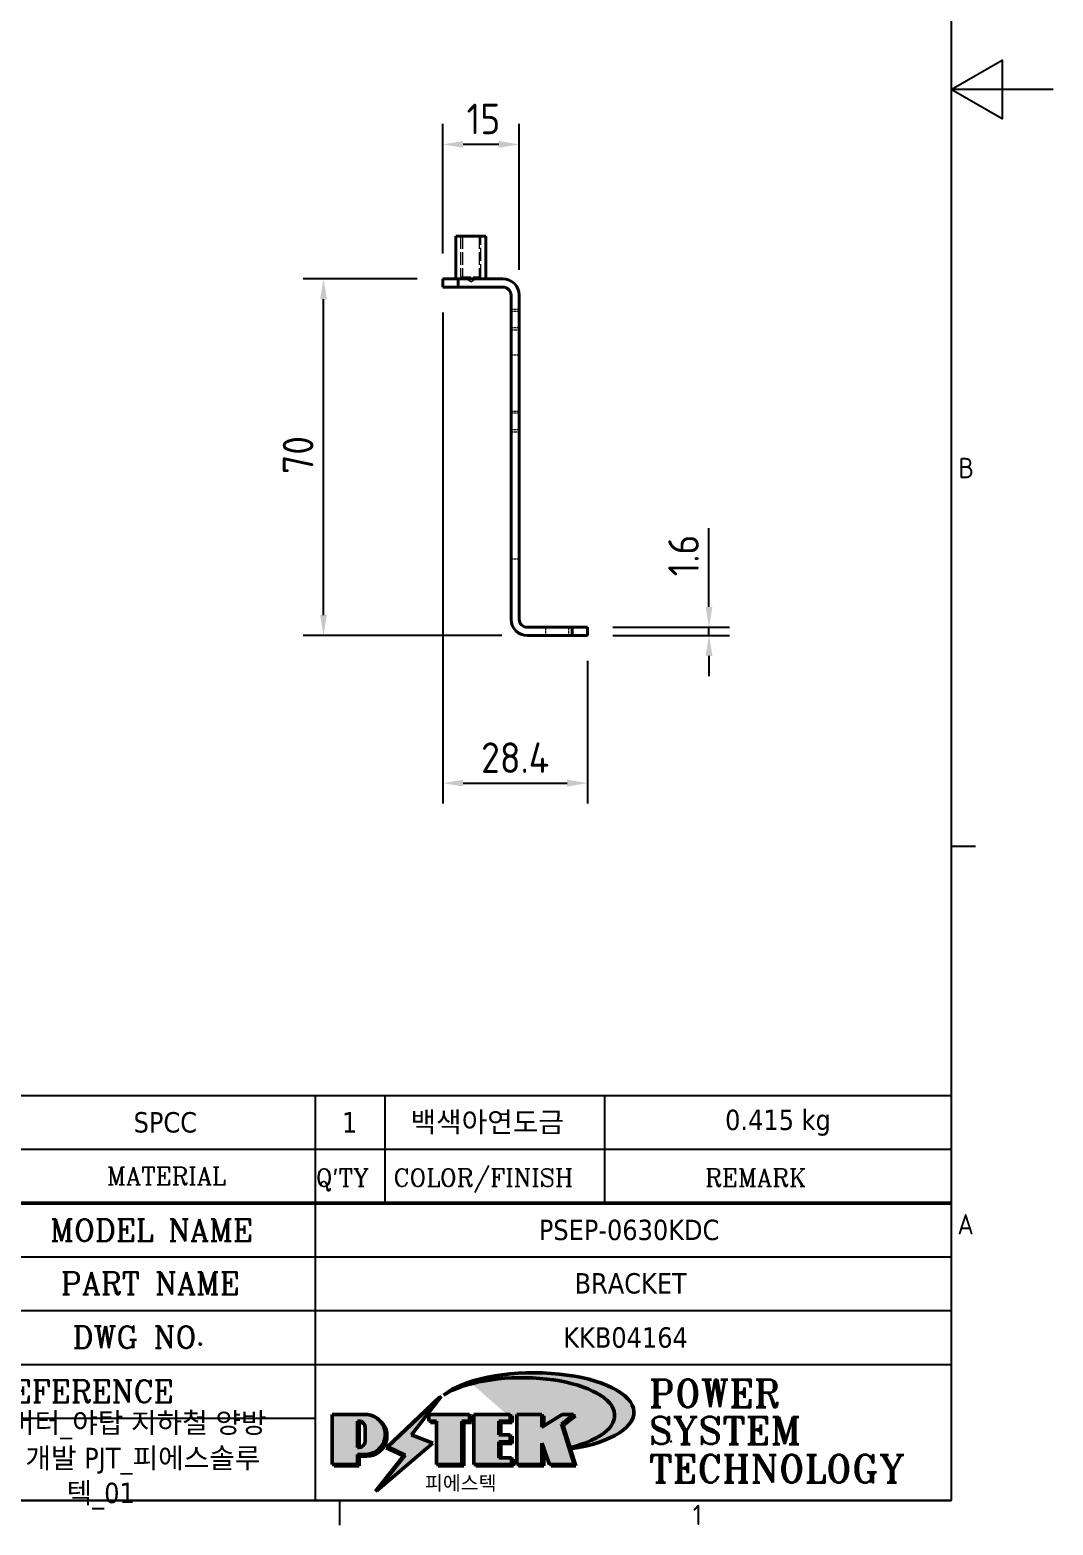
# Model space of a CAD drawing. Header units: millimetres. Extents: x 0 to 840, y 0 to 594.
# Drawn here: x 639.3 to 840, y 15.2 to 308.7 of the extents above; entities that cross this region are included whole.
import ezdxf
from ezdxf.enums import TextEntityAlignment as Align

# ---------------------------------------------------------------- set-up
doc = ezdxf.new("R2010")
doc.units = ezdxf.units.MM
doc.header["$LTSCALE"] = 2
doc.linetypes.add('DASHED', pattern=[0.2067, 0.1654, -0.0413])
doc.layers.get('0').update_dxf_attribs({"color": 3, "lineweight": 25})
for name, color, linetype, lineweight in [('가려진 것(ISO)', 2, 'DASHED', 18), ('가시적인 것(ISO)', 3, 'Continuous', 40), ('경계(ISO)', 7, 'Continuous', 25), ('제목(ISO)', 5, 'Continuous', 50), ('치수(ISO)', 2, 'Continuous', 25), ('해치(ISO)', 7, 'Continuous', 18)]:
    doc.layers.add(name, color=color, linetype=linetype, lineweight=lineweight)
doc.styles.add('HAN_370', font='', dxfattribs={"width": 2})
doc.styles.add('RC_284', font='ROMANC.shx')
doc.styles.add('RC_292', font='ROMANC.shx')
doc.styles.add('ROMANT_294', font='romant.shx')
doc.styles.add('문자 텍스트_PSTEK_POSCO', font='isocp.shx')
doc.styles.add('치수 텍스트_PSTEK_POSCO', font='isocp.shx')
doc.styles.add('텍스트 스타일198', font='tahoma.ttf')
doc.styles.get('HAN_370').set_extended_font_data('GulimChe')
doc.dimstyles.new('치수_PSTEK_POSCO', dxfattribs={"dimscale": 2, "dimtxt": 3, "dimasz": 2, "dimexe": 2, "dimexo": 2.5, "dimgap": 1, "dimtad": 1, "dimrnd": 1e-08, "dimdsep": 46, "dimtxsty": '치수 텍스트_PSTEK_POSCO', "dimcen": 0.09, "dimdle": 10, "dimclrd": 7, "dimclre": 7, "dimclrt": 2, "dimadec": 1, "dimazin": 2, "dimtfac": 1, "dimtmove": 0, "dimatfit": 3, "dimfxl": 0, "dimtolj": 1, "dimlwd": -1, "dimlwe": -1, "dimarcsym": 0})

# ---------------------------------------------------------------- blocks, each defined once
blk = doc.blocks.new('경계 Default Border')
at = {"layer": '경계(ISO)'}
for p, q in [((410, 74.25000190734863), (412.400016784668, 74.25000190734863)), ((350, 10), (350, 7.599999904632568))]:
    blk.add_line(p, q, dxfattribs=at)
at = {"layer": '경계(ISO)', "flags": 128}
for points in [[(10, 10), (10, 287.0000076293945), (410, 287.0000076293945), (410, 10), (10, 10)], [(420, 148.5000038146973), (410, 148.5000038146973), (415, 151.3867473602295), (415, 145.6132507324219), (410, 148.5000038146973)]]:
    blk.add_lwpolyline(points, dxfattribs=at)
at = {"layer": '경계(ISO)', "color": 2, "char_height": 2.000000029802322, "attachment_point": 7, "style": '문자 텍스트_PSTEK_POSCO'}
for s, insert in [('B', (410.718846771929, 110.3559296629392)), ('A', (410.6096005397006, 36.12023240455892)), ('1', (384.6573774223157, 7.599999970197677))]:
    blk.add_mtext(s, dxfattribs=dict(at, insert=insert))
blk = doc.blocks.new('제목 블록 PSTEK')
for color, points in [(5, [(321.6183518841322, 17.4193704504104), (319.5281351041078, 18.24969419629727), (322.4505835294948, 22.02344462252142), (317.2195697678507, 17.0593801673321), (318.9235935156908, 16.2694494742633), (316.1741874603099, 12.79820726128571)]), (252, [(317.2195697678507, 17.0593801673321), (322.0326348870767, 21.62682475217465), (322.2781991042243, 21.94392121864296), (317.0471853425802, 16.97985676345368), (318.7512090904202, 16.1899260703855), (316.0018030350395, 12.71868385740789), (316.3356552234328, 13.00206718743325), (318.9235935156908, 16.2694494742633)]), (1, [(324.4839107253602, 19.60711530335299), (325.2419748254881, 19.60711530335299), (325.2419748254881, 20.25857663940324), (321.2266040451076, 20.25857663940324), (321.2266040451076, 19.60711530335299), (321.9846681452406, 19.60711530335299), (321.9846681452406, 15.3430047401139), (324.4839107253602, 15.3430047401139)]), (252, [(321.9846681452406, 19.60711530335299), (321.4042753185749, 19.60711530335299), (321.4042753185749, 19.45905590879572), (321.9846681452406, 19.45905590879572)]), (252, [(324.6615819988275, 19.45905590879572), (325.4196460989604, 19.45905590879572), (325.4196460989604, 20.11051724484596), (325.2419748254881, 20.11051724484596), (325.2419748254881, 19.60711530335299), (324.4839107253602, 19.60711530335299), (324.4839107253602, 15.3430047401139), (322.1623394187076, 15.3430047401139), (322.1623394187076, 15.19494534555726), (324.6615819988275, 15.19494534555726)]), (1, [(329.2277337269622, 20.25857663940324), (325.65654113025, 20.25857663940324), (325.65654113025, 15.3430047401139), (329.3580259941756, 15.3430047401139), (329.3580259941756, 15.9944660761648), (328.1137701654877, 15.9944660761648), (328.1137701654877, 17.56360607323003), (329.2277337269622, 17.56360607323003), (329.2277337269622, 18.25543873810179), (328.1137701654877, 18.25543873810179), (328.1137701654877, 19.60711530335299), (329.2277337269622, 19.60711530335299)]), (252, [(328.2914414389548, 19.45905590879572), (329.4054050004294, 19.45905590879572), (329.4054050004294, 20.11051724484596), (329.2277337269622, 20.11051724484596), (329.2277337269622, 19.60711530335299), (328.1137701654877, 19.60711530335299), (328.1137701654877, 18.25543873810179), (328.2914414389548, 18.25543873810179)]), (1, [(332.3312149849806, 20.25857663940324), (329.8592894925411, 20.25857663940324), (329.8592894925411, 15.3430047401139), (332.3312149849806, 15.3430047401139), (332.3312149849806, 17.4318630164523), (333.0701931098801, 15.3430047401139), (335.4855464857051, 15.3430047401139), (334.2514536401189, 19.30614745124769), (335.4379594596742, 20.25857663940324), (334.3071782107978, 20.25857663940324), (332.3312149849806, 18.99741471888304)]), (252, [(332.5088862584528, 20.1105172448466), (332.3312149849806, 20.1105172448466), (332.3312149849806, 18.99741471888368), (332.5088862584528, 19.11081371413894)]), (252, [(335.6156307331414, 20.11051724484596), (335.2535118015555, 20.11051724484596), (334.2514536401189, 19.30614745124769), (335.4855464857051, 15.3430047401139), (333.1954852176545, 15.3430047401139), (333.2478643833523, 15.19494534555726), (335.6632177591723, 15.19494534555726), (334.4291249135862, 19.15808805669106)]), (252, [(328.2914414389548, 17.41554667867274), (329.4054050004294, 17.41554667867274), (329.4054050004294, 18.10737934354514), (329.2277337269622, 18.10737934354514), (329.2277337269622, 17.56360607323003), (328.1137701654877, 17.56360607323003), (328.1137701654877, 15.9944660761648), (328.2914414389548, 15.9944660761648)]), (252, [(332.5088862584528, 16.92964231796647), (332.3312149849806, 17.43186301645164), (332.3312149849806, 15.3430047401139), (330.0369607660135, 15.3430047401139), (330.0369607660135, 15.19494534555726), (332.5088862584528, 15.19494534555726)]), (252, [(329.5356972676428, 15.8464066816075), (329.3580259941756, 15.8464066816075), (329.3580259941756, 15.3430047401139), (325.8342124037171, 15.3430047401139), (325.8342124037171, 15.19494534555726), (329.5356972676428, 15.19494534555726)])]:
    blk.add_hatch(color=color).paths.add_polyline_path(points)
h = blk.add_hatch(color=1)
edge = h.paths.add_edge_path(flags=0)
edge.add_line((314.2242174273352, 19.60711530335299), (314.2242174273352, 17.00126995915134))
edge.add_line((314.2242174273352, 17.00126995915134), (314.3485873187598, 17.00126995915134))
edge.add_arc((314.3485873187598, 17.6527312952023), 0.6514613360509371, 270, 360)
edge.add_line((315.0000486548106, 17.6527312952023), (315.0000486548106, 18.95565396730211))
edge.add_arc((314.3485873187598, 18.95565396730212), 0.6514613360508712, 0, 90)
edge.add_line((314.3485873187598, 19.60711530335299), (314.2242174273352, 19.60711530335299))
edge = h.paths.add_edge_path()
edge.add_arc((314.9847713324306, 18.28938669179658), 1.969189947606664, 269.9999999999959, 450)
edge.add_line((314.9847713324306, 20.25857663940318), (311.7664314776902, 20.25857663940324))
edge.add_line((311.7664314776902, 20.25857663940324), (311.7664314776902, 15.3430047401139))
edge.add_line((311.7664314776902, 15.3430047401139), (314.2242174273352, 15.3430047401139))
edge.add_line((314.2242174273352, 15.3430047401139), (314.2242174273352, 16.32019674418991))
edge.add_line((314.2242174273352, 16.32019674418991), (314.9847713324307, 16.32019674418991))
h = blk.add_hatch(color=252)
edge = h.paths.add_edge_path()
edge.add_arc((314.9847713324309, 18.28938669179657), 1.969189947606666, 270, 406.8278729790604)
edge.add_arc((315.1624426058984, 18.1413272972396), 1.969189947606962, -90, 53.560984836317004, ccw=False)
edge.add_line((315.1624426058984, 16.17213734963263), (314.4018887008024, 16.17213734963263))
edge.add_line((314.4018887008024, 16.17213734963263), (314.4018887008024, 15.19494534555726))
edge.add_line((314.4018887008024, 15.19494534555726), (311.9441027511573, 15.19494534555726))
edge.add_line((311.9441027511573, 15.19494534555726), (311.9441027511573, 15.3430047401139))
edge.add_line((311.9441027511573, 15.3430047401139), (314.2242174273352, 15.3430047401139))
edge.add_line((314.2242174273352, 15.3430047401139), (314.2242174273352, 16.32019674418991))
edge.add_line((314.2242174273352, 16.32019674418991), (314.9847713324309, 16.32019674418991))
h = blk.add_hatch(color=252)
edge = h.paths.add_edge_path()
edge.add_line((314.4018887008024, 19.45905590879572), (314.5262585922315, 19.45905590879572))
edge.add_arc((314.5262585922314, 18.80759457274939), 0.6514613360463194, 60.4189348879147, 90.00000000000318, ccw=False)
edge.add_arc((314.3485873187602, 18.95565396730057), 0.6514613360524251, 39.96992292766206, 90.00000000009999)
edge.add_line((314.3485873187591, 19.60711530335307), (314.2242174273352, 19.60711530335298))
edge.add_line((314.2242174273352, 19.60711530335299), (314.2242174273352, 17.00126995915134))
edge.add_line((314.2242174273352, 17.00126995915134), (314.3485873187591, 17.00126995915134))
edge.add_arc((314.3485873187568, 17.652731295233), 0.6514613360816299, 270.0000000002, 274.6930825552478)
edge.add_line((314.4018887008024, 17.0034541317032), (314.4018887008024, 19.45905590879572))
at = {"layer": '해치(ISO)', "true_color": 0x27d1fc}
h = blk.add_hatch(color=140, dxfattribs=at)
edge = h.paths.add_edge_path()
edge.add_ellipse((330.3660919371412, 20.15576403068321), major_axis=(9.100907360794343, 0), ratio=0.4069904968023172, start_angle=301.3098473703837, end_angle=507.7436900681698)
edge.add_ellipse((331.5340919371412, 20.4634168429492), major_axis=(-9.82350664112931, 0), ratio=0.3942600559756514, start_angle=111.51207141178469, end_angle=334.47025347086895, ccw=False)
edge.add_line((335.1363447531188, 16.8601935978785), (335.0955236905705, 16.99119398620872))
at = {"color": 180}
for p, q in [((182.4757929790549, 51.56524660363496), (372.4757929537551, 51.56524660363496)), ((310.0881549537552, 51.56524660363496), (310.0881549537553, 41.00524660363494)), ((316.9044520275131, 51.56524660363496), (316.9044520275127, 41.00524660363494)), ((338.4566026226726, 51.56524660363496), (338.4566026226727, 41.00524660363494)), ((372.4757929537551, 51.56524660363496), (372.4757929537551, 11.79100474011389)), ((182.475792979055, 46.2852466036349), (372.4757929537551, 46.28524660363492)), ((310.088154953755, 41.00524660363494), (310.088154953755, 11.79100474011392)), ((206.451475290024, 35.72524660363497), (372.4757929537551, 35.72524660363497)), ((255.917593136736, 30.44524660363498), (372.4757929537552, 30.44524660363501)), ((255.9175931367359, 25.16524660363502), (372.4757929537552, 25.165246603635)), ((255.9175931367359, 19.88524660363481), (310.0881549537553, 19.88524660363481)), ((182.475792979055, 11.79100474011392), (372.4757929537551, 11.79100474011389))]:
    blk.add_line(p, q, dxfattribs=at)
at = {"color": 7, "lineweight": 50}
blk.add_line((206.451475290024, 41.00524660363494), (372.4757929537551, 41.00524660363496), dxfattribs=at)
at = {"color": 7}
for p, q in [((322.4505835294948, 22.02344462252142), (317.2195697678507, 17.0593801673321)), ((319.5281351041078, 18.24969419629727), (322.4505835294948, 22.02344462252142)), ((322.2781991042243, 21.94392121864296), (317.0471853425802, 16.97985676345368)), ((317.2195697678507, 17.0593801673321), (322.0326348870767, 21.62682475217465)), ((322.0326348870767, 21.62682475217465), (322.2781991042243, 21.94392121864296)), ((311.7664314776902, 20.25900474011391), (311.7664314776902, 15.34300474011391)), ((314.9847713324309, 20.25857663940324), (311.7664314776902, 20.25857663940324)), ((314.9847713324309, 20.25857663940324), (311.7664314776902, 20.25857663940324)), ((311.7664314776902, 20.25857663940324), (311.7664314776902, 15.3430047401139)), ((314.2242174273352, 17.00126995915134), (314.2242174273352, 19.60711530335299)), ((314.2242174273352, 19.60711530335299), (314.3485873187591, 19.60711530335299)), ((314.3485873187591, 19.60711530335299), (314.2242174273352, 19.60711530335299)), ((314.2242174273352, 19.60711530335299), (314.2242174273352, 17.00126995915134)), ((314.2242174273352, 17.00126995915134), (314.2242174273352, 19.60711530335299)), ((314.2242174273352, 19.60711530335299), (314.3485873187591, 19.60711530335299)), ((314.4018887008024, 19.45905590879572), (314.5262585922314, 19.45905590879572)), ((314.4018887008024, 17.0034541317032), (314.4018887008024, 19.45905590879572)), ((325.2419748254881, 20.25857663940324), (321.2266040451076, 20.25857663940324)), ((321.2266040451076, 20.25857663940324), (321.2266040451076, 19.60711530335299)), ((325.2419748254881, 20.25857663940324), (321.2266040451076, 20.25857663940324)), ((321.2266040451076, 20.25857663940324), (321.2266040451076, 19.60711530335299)), ((321.2266040451076, 19.60711530335299), (321.9846681452406, 19.60711530335299)), ((321.2266040451076, 19.60711530335299), (321.9846681452406, 19.60711530335299)), ((321.4042753185749, 19.60711530335299), (321.4042753185749, 19.45905590879572)), ((321.9846681452406, 19.60711530335299), (321.4042753185749, 19.60711530335299)), ((321.4042753185749, 19.45905590879572), (321.9846681452406, 19.45905590879572)), ((321.9846681452406, 19.60711530335299), (321.9846681452406, 15.3430047401139)), ((321.9846681452406, 19.45905590879572), (321.9846681452406, 19.60711530335299)), ((321.9846681452406, 19.60711530335299), (321.9846681452406, 15.3430047401139)), ((324.4839107253602, 19.60711530335299), (325.2419748254881, 19.60711530335299)), ((324.4839107253602, 15.3430047401139), (324.4839107253602, 19.60711530335299)), ((325.2419748254881, 19.60711530335299), (324.4839107253602, 19.60711530335299)), ((324.4839107253602, 19.60711530335299), (324.4839107253602, 15.3430047401139)), ((324.4839107253602, 19.60711530335299), (325.2419748254881, 19.60711530335299)), ((324.4839107253602, 15.3430047401139), (324.4839107253602, 19.60711530335299)), ((324.6615819988275, 19.45905590879572), (325.4196460989604, 19.45905590879572)), ((324.6615819988275, 15.19494534555726), (324.6615819988275, 19.45905590879572)), ((325.2419748254881, 19.60711530335299), (325.2419748254881, 20.25857663940324)), ((325.2419748254881, 19.60711530335299), (325.2419748254881, 20.25857663940324)), ((325.4196460989604, 20.11051724484596), (325.2419748254881, 20.11051724484596)), ((325.2419748254881, 20.11051724484596), (325.2419748254881, 19.60711530335299)), ((325.4196460989604, 19.45905590879572), (325.4196460989604, 20.11051724484596)), ((329.2277337269622, 20.25857663940324), (325.65654113025, 20.25857663940324)), ((325.65654113025, 20.25857663940324), (325.65654113025, 15.3430047401139)), ((325.65654113025, 20.25857663940324), (325.65654113025, 15.3430047401139)), ((329.2277337269622, 20.25857663940324), (325.65654113025, 20.25857663940324)), ((328.1137701654877, 18.25543873810179), (328.1137701654877, 19.60711530335299)), ((328.1137701654877, 19.60711530335299), (329.2277337269622, 19.60711530335299)), ((329.2277337269622, 19.60711530335299), (328.1137701654877, 19.60711530335299)), ((328.1137701654877, 19.60711530335299), (328.1137701654877, 18.25543873810179)), ((328.1137701654877, 18.25543873810179), (328.1137701654877, 19.60711530335299)), ((328.1137701654877, 19.60711530335299), (329.2277337269622, 19.60711530335299)), ((328.2914414389548, 18.25543873810179), (328.2914414389548, 19.45905590879572)), ((328.2914414389548, 19.45905590879572), (329.4054050004294, 19.45905590879572)), ((329.2277337269622, 19.60711530335299), (329.2277337269622, 20.25857663940324)), ((329.2277337269622, 19.60711530335299), (329.2277337269622, 20.25857663940324)), ((329.4054050004294, 20.11051724484596), (329.2277337269622, 20.11051724484596)), ((329.2277337269622, 20.11051724484596), (329.2277337269622, 19.60711530335299)), ((329.4054050004294, 19.45905590879572), (329.4054050004294, 20.11051724484596)), ((332.3312149849806, 20.25857663940324), (329.8592894925411, 20.25857663940324)), ((329.8592894925411, 20.25857663940324), (329.8592894925411, 15.3430047401139)), ((329.8592894925411, 20.25857663940324), (329.8592894925411, 15.3430047401139)), ((332.3312149849806, 20.25857663940324), (329.8592894925411, 20.25857663940324)), ((334.3071782107978, 20.25857663940324), (332.3312149849806, 18.99741471888304)), ((332.3312149849806, 18.99741471888304), (332.3312149849806, 20.25857663940324)), ((334.3071782107978, 20.25857663940324), (332.3312149849806, 18.99741471888304)), ((332.3312149849806, 18.99741471888304), (332.3312149849806, 20.25857663940324)), ((332.5088862584528, 20.1105172448466), (332.3312149849806, 20.1105172448466)), ((332.3312149849806, 20.1105172448466), (332.3312149849806, 18.99741471888368)), ((332.3312149849806, 18.99741471888368), (332.5088862584528, 19.11081371413894)), ((332.5088862584528, 19.11081371413894), (332.5088862584528, 20.1105172448466)), ((334.2514536401189, 19.30614745124769), (335.4379594596742, 20.25857663940324)), ((334.2514536401189, 19.30614745124769), (335.4379594596742, 20.25857663940324)), ((335.2535118015555, 20.11051724484596), (334.2514536401189, 19.30614745124769)), ((335.4855464857051, 15.3430047401139), (334.2514536401189, 19.30614745124769)), ((334.2514536401189, 19.30614745124769), (335.4855464857051, 15.3430047401139)), ((335.4855464857051, 15.3430047401139), (334.2514536401189, 19.30614745124769)), ((335.4379594596742, 20.25857663940324), (334.3071782107978, 20.25857663940324)), ((335.4379594596742, 20.25857663940324), (334.3071782107978, 20.25857663940324)), ((334.4291249135862, 19.15808805669104), (335.6156307331414, 20.11051724484596)), ((335.6632177591723, 15.19494534555726), (334.4291249135862, 19.15808805669104)), ((335.6156307331414, 20.11051724484596), (335.2535118015555, 20.11051724484596)), ((315.0000486548106, 18.95565396730275), (315.0000486548106, 17.65273129520161)), ((315.0000486548106, 18.95565396730275), (315.0000486548106, 17.65273129520161)), ((321.6183518841322, 17.4193704504104), (319.5281351041078, 18.24969419629727)), ((329.2277337269622, 18.25543873810179), (328.1137701654877, 18.25543873810179)), ((328.1137701654877, 18.25543873810179), (328.2914414389548, 18.25543873810179)), ((329.2277337269622, 18.25543873810179), (328.1137701654877, 18.25543873810179)), ((329.2277337269622, 17.56360607323003), (329.2277337269622, 18.25543873810179)), ((329.2277337269622, 17.56360607323003), (329.2277337269622, 18.25543873810179)), ((329.4054050004294, 18.10737934354514), (329.2277337269622, 18.10737934354514)), ((329.2277337269622, 18.10737934354514), (329.2277337269622, 17.56360607323003)), ((329.4054050004294, 17.41554667867274), (329.4054050004294, 18.10737934354514)), ((345.0447381189468, 17.50375595811051), (344.9867755289346, 17.689895936919)), ((314.3485873187591, 17.00126995915134), (314.2242174273352, 17.00126995915134)), ((314.2242174273352, 17.00126995915134), (314.3485873187591, 17.00126995915134)), ((314.3485873187591, 17.00126995915134), (314.2242174273352, 17.00126995915134)), ((314.2242174273352, 16.32019674418991), (314.9847713324309, 16.32019674418991)), ((314.2242174273352, 15.3430047401139), (314.2242174273352, 16.32019674418991)), ((314.9847713324309, 16.32019674418991), (314.2242174273352, 16.32019674418991)), ((314.2242174273352, 16.32019674418991), (314.2242174273352, 15.3430047401139)), ((314.2242174273352, 16.32019674418991), (314.9847713324309, 16.32019674418991)), ((314.2242174273352, 15.3430047401139), (314.2242174273352, 16.32019674418991)), ((314.4018887008024, 16.17213734963263), (315.162442605898, 16.17213734963263)), ((314.4018887008024, 15.19494534555726), (314.4018887008024, 16.17213734963263)), ((318.7512090904202, 16.1899260703855), (316.0018030350395, 12.71868385740789)), ((316.1741874603099, 12.79820726128571), (321.6183518841322, 17.4193704504104)), ((318.9235935156908, 16.2694494742633), (316.1741874603099, 12.79820726128571)), ((316.3356552234328, 13.00206718743325), (318.9235935156908, 16.2694494742633)), ((317.0471853425802, 16.97985676345368), (318.7512090904202, 16.1899260703855)), ((318.9235935156908, 16.2694494742633), (317.2195697678507, 17.0593801673321)), ((317.2195697678507, 17.0593801673321), (318.9235935156908, 16.2694494742633)), ((328.1137701654877, 17.56360607323003), (329.2277337269622, 17.56360607323003)), ((328.1137701654877, 15.9944660761648), (328.1137701654877, 17.56360607323003)), ((329.2277337269622, 17.56360607323003), (328.1137701654877, 17.56360607323003)), ((328.1137701654877, 17.56360607323003), (328.1137701654877, 15.9944660761648)), ((328.1137701654877, 17.56360607323003), (329.2277337269622, 17.56360607323003)), ((328.1137701654877, 15.9944660761648), (328.1137701654877, 17.56360607323003)), ((328.2914414389548, 15.9944660761648), (328.2914414389548, 17.41554667867274)), ((328.2914414389548, 17.41554667867274), (329.4054050004294, 17.41554667867274)), ((332.3312149849806, 17.4318630164523), (333.0701931098801, 15.3430047401139)), ((332.3312149849806, 15.3430047401139), (332.3312149849806, 17.4318630164523)), ((332.5088862584528, 16.92964231796647), (332.3312149849806, 17.43186301645164)), ((332.3312149849806, 17.43186301645164), (332.3312149849806, 15.3430047401139)), ((332.3312149849806, 17.4318630164523), (333.0701931098801, 15.3430047401139)), ((332.3312149849806, 15.3430047401139), (332.3312149849806, 17.4318630164523)), ((332.5088862584528, 15.19494534555726), (332.5088862584528, 16.92964231796647)), ((311.7664314776902, 15.3430047401139), (314.2242174273352, 15.3430047401139)), ((311.7664314776902, 15.3430047401139), (314.2242174273352, 15.3430047401139)), ((314.2242174273352, 15.3430047401139), (311.9441027511573, 15.3430047401139)), ((311.9441027511573, 15.3430047401139), (311.9441027511573, 15.19494534555726)), ((311.9441027511573, 15.19494534555726), (314.4018887008024, 15.19494534555726)), ((321.9846681452406, 15.3430047401139), (324.4839107253602, 15.3430047401139)), ((321.9846681452406, 15.3430047401139), (324.4839107253602, 15.3430047401139)), ((324.4839107253602, 15.3430047401139), (322.1623394187076, 15.3430047401139)), ((322.1623394187076, 15.3430047401139), (322.1623394187076, 15.19494534555726)), ((322.1623394187076, 15.19494534555726), (324.6615819988275, 15.19494534555726)), ((325.65654113025, 15.3430047401139), (329.3580259941756, 15.3430047401139)), ((325.65654113025, 15.3430047401139), (329.3580259941756, 15.3430047401139)), ((329.3580259941756, 15.3430047401139), (325.8342124037171, 15.3430047401139)), ((325.8342124037171, 15.3430047401139), (325.8342124037171, 15.19494534555726)), ((325.8342124037171, 15.19494534555726), (329.5356972676428, 15.19494534555726)), ((329.3580259941756, 15.9944660761648), (328.1137701654877, 15.9944660761648)), ((328.1137701654877, 15.9944660761648), (328.2914414389548, 15.9944660761648)), ((329.3580259941756, 15.9944660761648), (328.1137701654877, 15.9944660761648)), ((329.3580259941756, 15.3430047401139), (329.3580259941756, 15.9944660761648)), ((329.3580259941756, 15.3430047401139), (329.3580259941756, 15.9944660761648)), ((329.5356972676428, 15.8464066816075), (329.3580259941756, 15.8464066816075)), ((329.3580259941756, 15.8464066816075), (329.3580259941756, 15.3430047401139)), ((329.5356972676428, 15.19494534555726), (329.5356972676428, 15.8464066816075)), ((329.8592894925411, 15.3430047401139), (332.3312149849806, 15.3430047401139)), ((329.8592894925411, 15.3430047401139), (332.3312149849806, 15.3430047401139)), ((332.3312149849806, 15.3430047401139), (330.0369607660135, 15.3430047401139)), ((330.0369607660135, 15.3430047401139), (330.0369607660135, 15.19494534555726)), ((330.0369607660135, 15.19494534555726), (332.5088862584528, 15.19494534555726)), ((333.0701931098801, 15.3430047401139), (335.4855464857051, 15.3430047401139)), ((333.0701931098801, 15.3430047401139), (335.4855464857051, 15.3430047401139)), ((335.4855464857051, 15.3430047401139), (333.1954852176545, 15.3430047401139)), ((333.1954852176545, 15.3430047401139), (333.2478643833523, 15.19494534555726)), ((333.2478643833523, 15.19494534555726), (335.6632177591723, 15.19494534555726)), ((316.0018030350395, 12.71868385740789), (316.3356552234328, 13.00206718743325))]:
    blk.add_line(p, q, dxfattribs=at)
at = {"color": 5}
for p, q in [((322.4505835294948, 22.02344462252142), (317.2195697678507, 17.0593801673321)), ((319.5281351041078, 18.24969419629727), (322.4505835294948, 22.02344462252142)), ((321.6183518841322, 17.4193704504104), (319.5281351041078, 18.24969419629727)), ((316.1741874603099, 12.79820726128571), (321.6183518841322, 17.4193704504104)), ((318.9235935156908, 16.2694494742633), (316.1741874603099, 12.79820726128571)), ((317.2195697678507, 17.0593801673321), (318.9235935156908, 16.2694494742633))]:
    blk.add_line(p, q, dxfattribs=at)
at = {"color": 1}
for p, q in [((314.9847713324309, 20.25857663940324), (311.7664314776902, 20.25857663940324)), ((311.7664314776902, 20.25857663940324), (311.7664314776902, 15.3430047401139)), ((314.2242174273352, 17.00126995915134), (314.2242174273352, 19.60711530335299)), ((314.2242174273352, 19.60711530335299), (314.3485873187591, 19.60711530335299)), ((325.2419748254881, 20.25857663940324), (321.2266040451076, 20.25857663940324)), ((321.2266040451076, 20.25857663940324), (321.2266040451076, 19.60711530335299)), ((321.2266040451076, 19.60711530335299), (321.9846681452406, 19.60711530335299)), ((321.9846681452406, 19.60711530335299), (321.9846681452406, 15.3430047401139)), ((324.4839107253602, 19.60711530335299), (325.2419748254881, 19.60711530335299)), ((324.4839107253602, 15.3430047401139), (324.4839107253602, 19.60711530335299)), ((325.2419748254881, 19.60711530335299), (325.2419748254881, 20.25857663940324)), ((329.2277337269622, 20.25857663940324), (325.65654113025, 20.25857663940324)), ((325.65654113025, 20.25857663940324), (325.65654113025, 15.3430047401139)), ((328.1137701654877, 18.25543873810179), (328.1137701654877, 19.60711530335299)), ((328.1137701654877, 19.60711530335299), (329.2277337269622, 19.60711530335299)), ((329.2277337269622, 19.60711530335299), (329.2277337269622, 20.25857663940324)), ((332.3312149849806, 20.25857663940324), (329.8592894925411, 20.25857663940324)), ((329.8592894925411, 20.25857663940324), (329.8592894925411, 15.3430047401139)), ((334.3071782107978, 20.25857663940324), (332.3312149849806, 18.99741471888304)), ((332.3312149849806, 18.99741471888304), (332.3312149849806, 20.25857663940324)), ((334.2514536401189, 19.30614745124769), (335.4379594596742, 20.25857663940324)), ((335.4855464857051, 15.3430047401139), (334.2514536401189, 19.30614745124769)), ((335.4379594596742, 20.25857663940324), (334.3071782107978, 20.25857663940324)), ((315.0000486548106, 18.95565396730275), (315.0000486548106, 17.65273129520161)), ((329.2277337269622, 18.25543873810179), (328.1137701654877, 18.25543873810179)), ((329.2277337269622, 17.56360607323003), (329.2277337269622, 18.25543873810179)), ((314.3485873187591, 17.00126995915134), (314.2242174273352, 17.00126995915134)), ((314.2242174273352, 16.32019674418991), (314.9847713324309, 16.32019674418991)), ((314.2242174273352, 15.3430047401139), (314.2242174273352, 16.32019674418991)), ((328.1137701654877, 17.56360607323003), (329.2277337269622, 17.56360607323003)), ((328.1137701654877, 15.9944660761648), (328.1137701654877, 17.56360607323003)), ((332.3312149849806, 17.4318630164523), (333.0701931098801, 15.3430047401139)), ((332.3312149849806, 15.3430047401139), (332.3312149849806, 17.4318630164523)), ((311.7664314776902, 15.3430047401139), (314.2242174273352, 15.3430047401139)), ((321.9846681452406, 15.3430047401139), (324.4839107253602, 15.3430047401139)), ((325.65654113025, 15.3430047401139), (329.3580259941756, 15.3430047401139)), ((329.3580259941756, 15.9944660761648), (328.1137701654877, 15.9944660761648)), ((329.3580259941756, 15.3430047401139), (329.3580259941756, 15.9944660761648)), ((329.8592894925411, 15.3430047401139), (332.3312149849806, 15.3430047401139)), ((333.0701931098801, 15.3430047401139), (335.4855464857051, 15.3430047401139))]:
    blk.add_line(p, q, dxfattribs=at)
at = {"color": 7}
for centre, radius, start, end in [((314.3485873187598, 18.95565396730211), 0.6514613360508712, 0, 90), ((314.3485873187602, 18.95565396730057), 0.6514613360524251, 39.96992292766117, 90), ((314.3485873187598, 18.95565396730212), 0.6514613360508712, 0, 90), ((314.5262585922314, 18.80759457274939), 0.6514613360463193, 60.41893488791137, 90), ((314.9847713324309, 18.28938669179658), 1.969189947606665, 270, 90), ((314.9847713324309, 18.28938669179658), 1.969189947606665, 270, 90), ((314.9847713324307, 18.2893866917965), 1.969189947606594, 270, 46.82787297909833), ((315.1624426058984, 18.1413272972396), 1.969189947606961, 270, 53.56098483636067), ((314.3485873187597, 17.65273129520228), 0.6514613360509381, 270, 0), ((314.3485873187598, 17.6527312952023), 0.6514613360509381, 270, 0), ((314.3485873187568, 17.652731295233), 0.6514613360816299, 270, 274.6930825552478)]:
    blk.add_arc(centre, radius, start, end, dxfattribs=at)
at = {"color": 1}
for centre, radius, start, end in [((314.3485873187598, 18.95565396730211), 0.6514613360508712, 0, 90), ((314.9847713324309, 18.28938669179657), 1.969189947606665, 270, 90), ((314.3485873187598, 17.6527312952023), 0.6514613360509381, 270, 0)]:
    blk.add_arc(centre, radius, start, end, dxfattribs=at)
at = {"layer": '제목(ISO)'}
for p, q in [((322.4505835294948, 22.02344462252142), (317.2195697678507, 17.0593801673321)), ((319.5281351041078, 18.24969419629727), (322.4505835294948, 22.02344462252142)), ((322.2781991042243, 21.94392121864296), (317.0471853425802, 16.97985676345368)), ((317.2195697678507, 17.0593801673321), (322.0326348870767, 21.62682475217465)), ((322.0326348870767, 21.62682475217465), (322.2781991042243, 21.94392121864296)), ((314.9847713324306, 20.25857663940324), (311.7664314776902, 20.25857663940324)), ((311.7664314776902, 20.25857663940324), (311.7664314776902, 15.3430047401139)), ((314.2242174273352, 17.00126995915134), (314.2242174273352, 19.60711530335299)), ((314.2242174273352, 19.60711530335299), (314.3485873187598, 19.60711530335299)), ((314.3485873187591, 19.60711530335299), (314.2242174273352, 19.60711530335299)), ((314.2242174273352, 19.60711530335299), (314.2242174273352, 17.00126995915134)), ((314.4018887008024, 19.45905590879572), (314.5262585922314, 19.45905590879572)), ((314.4018887008024, 17.0034541317032), (314.4018887008024, 19.45905590879572)), ((325.2419748254881, 20.25857663940324), (321.2266040451076, 20.25857663940324)), ((321.2266040451076, 20.25857663940324), (321.2266040451076, 19.60711530335299)), ((321.2266040451076, 19.60711530335299), (321.9846681452406, 19.60711530335299)), ((321.9846681452406, 19.60711530335299), (321.4042753185749, 19.60711530335299)), ((321.4042753185749, 19.60711530335299), (321.4042753185749, 19.45905590879572)), ((321.4042753185749, 19.45905590879572), (321.9846681452406, 19.45905590879572)), ((321.9846681452406, 19.60711530335299), (321.9846681452406, 15.3430047401139)), ((321.9846681452406, 19.45905590879572), (321.9846681452406, 19.60711530335299)), ((324.4839107253602, 19.60711530335299), (325.2419748254881, 19.60711530335299)), ((324.4839107253602, 15.3430047401139), (324.4839107253602, 19.60711530335299)), ((325.2419748254881, 19.60711530335299), (324.4839107253602, 19.60711530335299)), ((324.4839107253602, 19.60711530335299), (324.4839107253602, 15.3430047401139)), ((324.6615819988275, 19.45905590879572), (325.4196460989604, 19.45905590879572)), ((324.6615819988275, 15.19494534555726), (324.6615819988275, 19.45905590879572)), ((325.2419748254881, 19.60711530335299), (325.2419748254881, 20.25857663940324)), ((325.4196460989604, 20.11051724484596), (325.2419748254881, 20.11051724484596)), ((325.2419748254881, 20.11051724484596), (325.2419748254881, 19.60711530335299)), ((325.4196460989604, 19.45905590879572), (325.4196460989604, 20.11051724484596)), ((329.2277337269622, 20.25857663940324), (325.65654113025, 20.25857663940324)), ((325.65654113025, 20.25857663940324), (325.65654113025, 15.3430047401139)), ((328.1137701654877, 18.25543873810179), (328.1137701654877, 19.60711530335299)), ((328.1137701654877, 19.60711530335299), (329.2277337269622, 19.60711530335299)), ((329.2277337269622, 19.60711530335299), (328.1137701654877, 19.60711530335299)), ((328.1137701654877, 19.60711530335299), (328.1137701654877, 18.25543873810179)), ((328.2914414389548, 19.45905590879572), (329.4054050004294, 19.45905590879572)), ((328.2914414389548, 18.25543873810179), (328.2914414389548, 19.45905590879572)), ((329.2277337269622, 19.60711530335299), (329.2277337269622, 20.25857663940324)), ((329.4054050004294, 20.11051724484596), (329.2277337269622, 20.11051724484596)), ((329.2277337269622, 20.11051724484596), (329.2277337269622, 19.60711530335299)), ((329.4054050004294, 19.45905590879572), (329.4054050004294, 20.11051724484596)), ((332.3312149849806, 20.25857663940324), (329.8592894925411, 20.25857663940324)), ((329.8592894925411, 20.25857663940324), (329.8592894925411, 15.3430047401139)), ((334.3071782107978, 20.25857663940324), (332.3312149849806, 18.99741471888304)), ((332.3312149849806, 18.99741471888304), (332.3312149849806, 20.25857663940324)), ((332.5088862584528, 20.1105172448466), (332.3312149849806, 20.1105172448466)), ((332.3312149849806, 20.1105172448466), (332.3312149849806, 18.99741471888368)), ((332.3312149849806, 18.99741471888368), (332.5088862584528, 19.11081371413894)), ((332.5088862584528, 19.11081371413894), (332.5088862584528, 20.1105172448466)), ((334.2514536401189, 19.30614745124769), (335.4379594596742, 20.25857663940324)), ((335.2535118015555, 20.11051724484596), (334.2514536401189, 19.30614745124769)), ((335.4855464857051, 15.3430047401139), (334.2514536401189, 19.30614745124769)), ((334.2514536401189, 19.30614745124769), (335.4855464857051, 15.3430047401139)), ((335.4379594596742, 20.25857663940324), (334.3071782107978, 20.25857663940324)), ((334.4291249135862, 19.15808805669106), (335.6156307331414, 20.11051724484596)), ((335.6632177591723, 15.19494534555726), (334.4291249135862, 19.15808805669106)), ((335.6156307331414, 20.11051724484596), (335.2535118015555, 20.11051724484596)), ((315.0000486548106, 18.95565396730211), (315.0000486548106, 17.6527312952023)), ((321.6183518841322, 17.4193704504104), (319.5281351041078, 18.24969419629727)), ((329.2277337269622, 18.25543873810179), (328.1137701654877, 18.25543873810179)), ((328.1137701654877, 18.25543873810179), (328.2914414389548, 18.25543873810179)), ((329.2277337269622, 17.56360607323003), (329.2277337269622, 18.25543873810179)), ((329.4054050004294, 18.10737934354514), (329.2277337269622, 18.10737934354514)), ((329.2277337269622, 18.10737934354514), (329.2277337269622, 17.56360607323003)), ((329.4054050004294, 17.41554667867274), (329.4054050004294, 18.10737934354514)), ((314.3485873187598, 17.00126995915134), (314.2242174273352, 17.00126995915134)), ((314.2242174273352, 17.00126995915134), (314.3485873187591, 17.00126995915134)), ((314.2242174273352, 15.3430047401139), (314.2242174273352, 16.32019674418991)), ((314.2242174273352, 16.32019674418991), (314.9847713324307, 16.32019674418991)), ((314.9847713324309, 16.32019674418991), (314.2242174273352, 16.32019674418991)), ((314.2242174273352, 16.32019674418991), (314.2242174273352, 15.3430047401139)), ((314.4018887008024, 15.19494534555726), (314.4018887008024, 16.17213734963263)), ((314.4018887008024, 16.17213734963263), (315.1624426058984, 16.17213734963263)), ((318.7512090904202, 16.1899260703855), (316.0018030350395, 12.71868385740789)), ((316.1741874603099, 12.79820726128571), (321.6183518841322, 17.4193704504104)), ((318.9235935156908, 16.2694494742633), (316.1741874603099, 12.79820726128571)), ((316.3356552234328, 13.00206718743325), (318.9235935156908, 16.2694494742633)), ((317.0471853425802, 16.97985676345368), (318.7512090904202, 16.1899260703855)), ((317.2195697678507, 17.0593801673321), (318.9235935156908, 16.2694494742633)), ((318.9235935156908, 16.2694494742633), (317.2195697678507, 17.0593801673321)), ((328.1137701654877, 15.9944660761648), (328.1137701654877, 17.56360607323003)), ((328.1137701654877, 17.56360607323003), (329.2277337269622, 17.56360607323003)), ((329.2277337269622, 17.56360607323003), (328.1137701654877, 17.56360607323003)), ((328.1137701654877, 17.56360607323003), (328.1137701654877, 15.9944660761648)), ((328.2914414389548, 17.41554667867274), (329.4054050004294, 17.41554667867274)), ((328.2914414389548, 15.9944660761648), (328.2914414389548, 17.41554667867274)), ((332.3312149849806, 15.3430047401139), (332.3312149849806, 17.4318630164523)), ((332.3312149849806, 17.4318630164523), (333.0701931098801, 15.3430047401139)), ((332.5088862584528, 16.92964231796647), (332.3312149849806, 17.43186301645164)), ((332.3312149849806, 17.43186301645164), (332.3312149849806, 15.3430047401139)), ((332.5088862584528, 15.19494534555726), (332.5088862584528, 16.92964231796647)), ((311.7664314776902, 15.3430047401139), (314.2242174273352, 15.3430047401139)), ((314.2242174273352, 15.3430047401139), (311.9441027511573, 15.3430047401139)), ((311.9441027511573, 15.3430047401139), (311.9441027511573, 15.19494534555726)), ((311.9441027511573, 15.19494534555726), (314.4018887008024, 15.19494534555726)), ((321.9846681452406, 15.3430047401139), (324.4839107253602, 15.3430047401139)), ((324.4839107253602, 15.3430047401139), (322.1623394187076, 15.3430047401139)), ((322.1623394187076, 15.3430047401139), (322.1623394187076, 15.19494534555726)), ((322.1623394187076, 15.19494534555726), (324.6615819988275, 15.19494534555726)), ((325.65654113025, 15.3430047401139), (329.3580259941756, 15.3430047401139)), ((329.3580259941756, 15.3430047401139), (325.8342124037171, 15.3430047401139)), ((325.8342124037171, 15.3430047401139), (325.8342124037171, 15.19494534555726)), ((325.8342124037171, 15.19494534555726), (329.5356972676428, 15.19494534555726)), ((329.3580259941756, 15.9944660761648), (328.1137701654877, 15.9944660761648)), ((328.1137701654877, 15.9944660761648), (328.2914414389548, 15.9944660761648)), ((329.3580259941756, 15.3430047401139), (329.3580259941756, 15.9944660761648)), ((329.5356972676428, 15.8464066816075), (329.3580259941756, 15.8464066816075)), ((329.3580259941756, 15.8464066816075), (329.3580259941756, 15.3430047401139)), ((329.5356972676428, 15.19494534555726), (329.5356972676428, 15.8464066816075)), ((329.8592894925411, 15.3430047401139), (332.3312149849806, 15.3430047401139)), ((332.3312149849806, 15.3430047401139), (330.0369607660135, 15.3430047401139)), ((330.0369607660135, 15.3430047401139), (330.0369607660135, 15.19494534555726)), ((330.0369607660135, 15.19494534555726), (332.5088862584528, 15.19494534555726)), ((333.0701931098801, 15.3430047401139), (335.4855464857051, 15.3430047401139)), ((335.4855464857051, 15.3430047401139), (333.1954852176545, 15.3430047401139)), ((333.1954852176545, 15.3430047401139), (333.2478643833523, 15.19494534555726)), ((333.2478643833523, 15.19494534555726), (335.6632177591723, 15.19494534555726)), ((316.0018030350395, 12.71868385740789), (316.3356552234328, 13.00206718743325))]:
    blk.add_line(p, q, dxfattribs=at)
at = {"layer": '제목(ISO)', "color": 4}
blk.add_line((335.1363447531188, 16.8601935978785), (335.0955236905705, 16.99119398620872), dxfattribs=at)
at = {"layer": '제목(ISO)'}
for centre, radius, start, end in [((314.3485873187598, 18.95565396730212), 0.6514613360508712, 0, 90), ((314.3485873187602, 18.95565396730057), 0.6514613360524251, 39.96992292766117, 90), ((314.5262585922314, 18.80759457274939), 0.6514613360463193, 60.41893488791137, 90), ((314.9847713324306, 18.28938669179658), 1.969189947606664, 46.82787297909431, 90), ((314.9847713324307, 18.2893866917965), 1.969189947606594, 270, 46.82787297909833), ((314.9847713324309, 18.28938669179657), 1.969189947606666, 270, 46.8278729790603), ((315.1624426058984, 18.1413272972396), 1.969189947606962, 270, 53.56098483631701), ((314.3485873187598, 17.6527312952023), 0.6514613360509371, 270, 0), ((314.3485873187568, 17.652731295233), 0.6514613360816299, 270, 274.6930825552478)]:
    blk.add_arc(centre, radius, start, end, dxfattribs=at)
at = {"layer": '제목(ISO)', "color": 4}
for centre, major_axis, ratio, start_param, end_param in [((331.5340919371412, 20.4634168429492), (9.82350664112931, 0), 0.3942600559756514, 5.087845455444478, 8.97919982663645), ((330.3660919371412, 20.15576403068321), (9.100907360794343, 0), 0.4069904968023172, 5.258848905294775, 8.861799147915196)]:
    blk.add_ellipse(centre, major_axis=major_axis, ratio=ratio, start_param=start_param, end_param=end_param, dxfattribs=at)
at = {"color": 2, "style": 'RC_284'}
blk.add_text('MATERIAL', height=1.742399930953979, dxfattribs=at).set_placement((295.4820202024417, 43.64524660363492), align=Align.MIDDLE_CENTER)
at = {"color": 2}
for s, height, style, p in [("Q'TY", 1.742399930953979, 'RC_284', (310.1440786515383, 42.62317362549192)), ('COLOR/FINISH', 1.742399930953979, 'RC_284', (317.7725341324144, 42.62317362549192)), ('REMARK', 1.742399930953979, 'RC_284', (348.346649953877, 42.62317362549192)), ('MODEL NAME', 2.178000062704086, 'RC_292', (284.096330289083, 37.25462520371384)), ('PART NAME', 2.178000062704086, 'RC_292', (285.1416959765849, 32.03045329421792)), (' DWG NO.', 2.178000062704086, 'RC_292', (284.8124284083233, 26.75045329421772)), ('REFERENCE', 2.178000062704086, 'RC_292', (278.2741065029841, 21.43214925458022))]:
    blk.add_text(s, height=height, dxfattribs=dict(at, style=style)).set_placement(p)
at = {"color": 7, "style": 'ROMANT_294'}
for s, p in [('POWER', (342.82727231297, 20.97115304607566)), ('SYSTEM', (342.82727231297, 17.3284636719184)), ('TECHNOLOGY', (342.82727231297, 13.57194088644453))]:
    blk.add_text(s, height=2.700000107288361, dxfattribs=at).set_placement(p)
at = {"color": 7, "insert": (320.8519732224835, 14.21236326823155), "char_height": 1.400000005960464, "attachment_point": 1, "line_spacing_factor": 0.3319999873638153, "style": 'HAN_370'}
blk.add_mtext('\\fHY견고딕|b0|i0;\\H1.4000;피에스텍', dxfattribs=at)
at = {"layer": '제목(ISO)', "color": 7, "style": '텍스트 스타일198'}
for tag, p in [('부품_번호_001', (195.7688817100499, 47.68071419841495)), ('설명_001', (231.6723214045782, 47.92245856837096)), ('재질_001', (292.2765131236743, 47.92524659519488)), ("3._Q'TY_001", (312.7051684940307, 47.92188863680521)), ('4._COLOR_001', (319.4395155511755, 47.94788311323986)), ('질량\\P3;_001', (350.3046145979153, 48.1643332325385)), ('1._MODEL_NAME_001', (332.0304049806628, 37.36524659519486)), ('제목_001', (335.5349605824892, 32.12134217035067)), ('부품_번호_001', (334.4281219632819, 26.80591818687283)), ('설계자_001', (209.9396160013646, 25.23446884679021)), ('프로젝트_001', (270.3601965365016, 18.43951439740151)), ('시트_크기_001', (260.807090429518, 14.83812566343425)), ('프로젝트_002', (270.1186185478456, 14.97568842208535)), ('작성_날짜_001', (207.6770236384131, 13.26600473167383)), ('프로젝트_003', (285.7003846858696, 11.5491460676562))]:
    blk.add_attdef(tag, p, '', height=2.000000029802322, dxfattribs=at)
for tag, p in [('점검자', (231.1845342133799, 26.23312567187446)), ('엔지니어링_승인자', (247.673240162284, 26.23312567187446)), ('점검_날짜', (231.1845342133799, 14.26600474011394)), ('엔지니어링_승인_날짜', (247.6732401622839, 14.26600474011394))]:
    blk.add_attdef(tag, text='', height=2.000000029802322, dxfattribs=at).set_placement(p, align=Align.MIDDLE_CENTER)
blk = doc.blocks.new('*D47')
at = {"layer": 'Defpoints', "color": 0, "transparency": 16777216}
for p in [(720.2508939855077, 286.242847861626), (720.2508939855077, 259.8362462173795), (735.2508939855085, 256.6362462173794)]:
    blk.add_point(p, dxfattribs=at)
at = {"layer": '치수(ISO)', "color": 7, "transparency": 16777216}
for p, q in [((720.2508939855077, 264.8362462173795), (720.2508939855077, 290.242847861626)), ((735.2508939855085, 261.6362462173794), (735.2508939855085, 290.242847861626)), ((731.2508939855085, 286.242847861626), (724.2508939855077, 286.242847861626))]:
    blk.add_line(p, q, dxfattribs=at)
for points in [[(724.2508939855077, 286.9095145282927), (724.2508939855077, 285.5761811949593), (720.2508939855077, 286.242847861626)], [(731.2508939855085, 286.9095145282927), (731.2508939855085, 285.5761811949593), (735.2508939855085, 286.242847861626)]]:
    blk.add_solid(points, dxfattribs=at)
at = {"layer": '치수(ISO)', "color": 2, "transparency": 16777216, "insert": (724.9266299167961, 291.242847861626), "char_height": 6, "attachment_point": 4, "style": '치수 텍스트_PSTEK_POSCO'}
blk.add_mtext('\\A1;15', dxfattribs=at)
blk = doc.blocks.new('*D48')
at = {"layer": 'Defpoints', "color": 0, "transparency": 16777216}
for p in [(720.2508939855077, 258.2362462173795), (748.6508939855075, 189.8362462173794), (748.6508939855075, 160.8514046022672)]:
    blk.add_point(p, dxfattribs=at)
at = {"layer": '치수(ISO)', "color": 7, "transparency": 16777216}
for p, q in [((720.2508939855077, 253.2362462173795), (720.2508939855077, 156.8514046022672)), ((748.6508939855075, 184.8362462173794), (748.6508939855075, 156.8514046022672)), ((724.2508939855077, 160.8514046022672), (744.6508939855075, 160.8514046022672))]:
    blk.add_line(p, q, dxfattribs=at)
for points in [[(724.2508939855077, 161.5180712689338), (724.2508939855077, 160.1847379356005), (720.2508939855077, 160.8514046022672)], [(744.6508939855075, 161.5180712689338), (744.6508939855075, 160.1847379356005), (748.6508939855075, 160.8514046022672)]]:
    blk.add_solid(points, dxfattribs=at)
at = {"layer": '치수(ISO)', "color": 2, "transparency": 16777216, "insert": (727.7747128831453, 165.8519951534483), "char_height": 6, "attachment_point": 4, "style": '치수 텍스트_PSTEK_POSCO'}
blk.add_mtext('\\A1;28.4', dxfattribs=at)
blk = doc.blocks.new('*D49')
at = {"layer": 'Defpoints', "color": 0, "transparency": 16777216}
for p in [(748.6508939855075, 191.4362462173794), (772.4908115141839, 191.4362462173794), (748.6508939855075, 189.8362462173794)]:
    blk.add_point(p, dxfattribs=at)
at = {"layer": '치수(ISO)', "color": 7, "transparency": 16777216}
for p, q in [((772.4908115141839, 195.4362462173794), (772.4908115141839, 210.933884012655)), ((753.6508939855075, 191.4362462173794), (776.4908115141839, 191.4362462173794)), ((772.4908115141839, 189.8362462173794), (772.4908115141839, 191.4362462173794)), ((753.6508939855075, 189.8362462173794), (776.4908115141839, 189.8362462173794)), ((772.4908115141839, 185.8362462173794), (772.4908115141839, 181.8362462173794))]:
    blk.add_line(p, q, dxfattribs=at)
for points in [[(771.8241448475172, 195.4362462173794), (773.1574781808505, 195.4362462173794), (772.4908115141839, 191.4362462173794)], [(771.8241448475172, 185.8362462173794), (773.1574781808505, 185.8362462173794), (772.4908115141839, 189.8362462173794)]]:
    blk.add_solid(points, dxfattribs=at)
at = {"layer": '치수(ISO)', "color": 2, "transparency": 16777216, "insert": (767.4908115141839, 201.4362462173795), "char_height": 6, "attachment_point": 4, "rotation": 90, "style": '치수 텍스트_PSTEK_POSCO'}
blk.add_mtext('\\A1;1.6', dxfattribs=at)
blk = doc.blocks.new('*D50')
at = {"layer": 'Defpoints', "color": 0, "transparency": 16777216}
for p in [(696.8633041843743, 259.8362462173795), (720.2508939855077, 259.8362462173795), (736.8508939855085, 189.8362462173794)]:
    blk.add_point(p, dxfattribs=at)
at = {"layer": '치수(ISO)', "color": 7, "transparency": 16777216}
for p, q in [((715.2508939855077, 259.8362462173795), (692.8633041843743, 259.8362462173795)), ((696.8633041843742, 193.8362462173795), (696.8633041843742, 255.8362462173795)), ((731.8508939855085, 189.8362462173794), (692.8633041843742, 189.8362462173795))]:
    blk.add_line(p, q, dxfattribs=at)
for points in [[(696.1966375177076, 255.8362462173795), (697.5299708510408, 255.8362462173795), (696.8633041843743, 259.8362462173795)], [(696.1966375177076, 193.8362462173795), (697.5299708510408, 193.8362462173795), (696.8633041843742, 189.8362462173795)]]:
    blk.add_solid(points, dxfattribs=at)
at = {"layer": '치수(ISO)', "color": 2, "transparency": 16777216, "insert": (691.8633041843742, 221.5338840126551), "char_height": 6, "attachment_point": 4, "rotation": 90, "style": '치수 텍스트_PSTEK_POSCO'}
blk.add_mtext('\\A1;70', dxfattribs=at)

msp = doc.modelspace()

# ---------------------------------------------------------------- linework, layer by layer
at = {"layer": '가려진 것(ISO)', "ltscale": 7.618686199188232}
for p, q in [((723.750893985507, 268.2362462173795), (723.750893985507, 260.2362462173795)), ((724.1298939855069, 268.2362462173795), (724.1298939855069, 260.2362462173795)), ((727.371893985507, 268.2362462173795), (727.371893985507, 260.2362462173795)), ((727.7508939855069, 260.2362462173795), (727.7508939855069, 268.2362462173795))]:
    msp.add_line(p, q, dxfattribs=at)
at = {"layer": '가려진 것(ISO)', "ltscale": 5.983680725097656}
msp.add_line((723.750893985507, 260.2362462173795), (727.750893985507, 260.2362462173795), dxfattribs=at)
at = {"layer": '가려진 것(ISO)', "ltscale": 1.80089795589447}
for q in [(724.1298939855069, 260.2362462173795), (727.371893985507, 260.2362462173795)]:
    msp.add_line((725.750893985507, 259.2622511539358), q, dxfattribs=at)
at = {"layer": '가려진 것(ISO)', "ltscale": 1.523657321929932}
for p, q in [((735.2508939855067, 253.8362462173795), (733.6508939855066, 253.8362462173795)), ((735.2508939855067, 253.4572462173795), (733.6508939855066, 253.4572462173795)), ((735.2508939855067, 250.2152462173795), (733.6508939855066, 250.2152462173795)), ((733.6508939855066, 249.8362462173795), (735.2508939855067, 249.8362462173795)), ((735.2508939854966, 244.8362462173794), (733.6508939854967, 244.8362462173794)), ((735.2508939855067, 233.8362462173795), (733.6508939855066, 233.8362462173795)), ((735.2508939855067, 233.4572462173795), (733.6508939855066, 233.4572462173795)), ((735.2508939855067, 230.2152462173795), (733.6508939855066, 230.2152462173795)), ((733.6508939855066, 229.8362462173795), (735.2508939855067, 229.8362462173795)), ((735.2508939854966, 204.8362462173794), (733.6508939854967, 204.8362462173794)), ((740.4008939855041, 191.4362462173794), (740.4008939855041, 189.8362462173794)), ((744.9008939855041, 191.4362462173794), (744.9008939855041, 189.8362462173794))]:
    msp.add_line(p, q, dxfattribs=at)
at = {"layer": '가시적인 것(ISO)'}
for p, q in [((728.7008939855069, 268.2362462173795), (722.8008939855068, 268.2362462173795)), ((722.800893985507, 268.2362462173795), (722.800893985507, 259.8362462173794)), ((728.7008939855069, 268.2362462173795), (728.7008939855069, 259.8362462173794)), ((720.2508939855077, 259.8362462173795), (723.2508939855085, 259.8362462173795)), ((720.2508939855077, 258.2362462173795), (720.2508939855077, 259.8362462173795)), ((723.2508939855085, 259.8362462173795), (723.2508939855085, 258.2362462173795)), ((723.2508939855085, 259.8362462173795), (732.0508939855085, 259.8362462173795)), ((723.2508939855085, 258.2362462173795), (720.2508939855077, 258.2362462173795)), ((723.2508939855085, 258.2362462173795), (732.0508939855085, 258.2362462173795)), ((733.6508939855084, 256.6362462173794), (733.6508939855084, 193.0362462173794)), ((735.2508939855085, 256.6362462173794), (735.2508939855085, 193.0362462173794)), ((745.6508939855086, 191.4362462173794), (736.8508939855085, 191.4362462173794)), ((745.6508939855086, 191.4362462173794), (748.6508939855077, 191.4362462173794)), ((745.6508939855086, 189.8362462173794), (745.6508939855086, 191.4362462173794)), ((748.6508939855077, 191.4362462173794), (748.6508939855077, 189.8362462173794)), ((745.6508939855086, 189.8362462173794), (736.8508939855085, 189.8362462173794)), ((748.6508939855077, 189.8362462173794), (745.6508939855086, 189.8362462173794))]:
    msp.add_line(p, q, dxfattribs=at)
for centre, radius, start, end in [((732.0508939855085, 256.6362462173795), 3.200000000000012, 0, 90), ((732.0508939855085, 256.6362462173795), 1.600000000000015, 0, 90), ((736.8508939855085, 193.0362462173794), 3.200000000000007, 180, 270), ((736.8508939855085, 193.0362462173794), 1.600000000000006, 180, 270)]:
    msp.add_arc(centre, radius, start, end, dxfattribs=at)

# ---------------------------------------------------------------- block references
at = {"xscale": 2, "yscale": 2, "zscale": 2}
msp.add_blockref('경계 Default Border', (0, 0), dxfattribs=at)
ref = msp.add_blockref('제목 블록 PSTEK', (75.04841409248968, -3.58200948022779), dxfattribs=dict(xscale=2, yscale=2, zscale=2))
ref.add_attrib('프로젝트_001', '2021_컨버터_야탑 지하철 양방', (615.7688071654928, 33.29701931457523), dxfattribs={"layer": '제목(ISO)', "color": 7, "height": 4.000000059604645, "style": '텍스트 스타일198'})
ref.add_attrib('4._COLOR_001', '백색아연도금', (713.9274451948407, 92.31375674625194), dxfattribs={"layer": '제목(ISO)', "color": 7, "height": 4.000000059604645, "style": '텍스트 스타일198'})
ref.add_attrib("3._Q'TY_001", '1', (700.4587510805511, 92.26176779338262), dxfattribs={"layer": '제목(ISO)', "color": 7, "height": 4.000000059604645, "style": '텍스트 스타일198'})
ref.add_attrib('재질_001', 'SPCC', (659.6014403398384, 92.26848371016197), dxfattribs={"layer": '제목(ISO)', "color": 7, "height": 4.000000059604645, "style": '텍스트 스타일198'})
ref.add_attrib('부품_번호_001', 'KKB04164', (743.9046580190533, 50.02982689351786), dxfattribs={"layer": '제목(ISO)', "color": 7, "height": 4.000000059604645, "style": '텍스트 스타일198'})
ref.add_attrib('1._MODEL_NAME_001', 'PSEP-0630KDC', (739.1092240538152, 71.14848371016194), dxfattribs={"layer": '제목(ISO)', "color": 7, "height": 4.000000059604645, "style": '텍스트 스타일198'})
ref.add_attrib('질량\\P3;_001', '0.415 kg', (775.6576432883202, 92.74665698484921), dxfattribs={"layer": '제목(ISO)', "color": 7, "height": 4.000000059604645, "style": '텍스트 스타일198'})
ref.add_attrib('제목_001', 'BRACKET', (746.1183352574683, 60.66067486047353), dxfattribs={"layer": '제목(ISO)', "color": 7, "height": 4.000000059604645, "style": '텍스트 스타일198'})
ref.add_attrib('프로젝트_002', '향 집진기 개발 PJT_피에스솔루', (615.2856511881809, 26.36936736394292), dxfattribs={"layer": '제목(ISO)', "color": 7, "height": 4.000000059604645, "style": '텍스트 스타일198'})
ref.add_attrib('프로젝트_003', '텍_01', (646.4491834642287, 19.51628265508462), dxfattribs={"layer": '제목(ISO)', "color": 7, "height": 4.000000059604645, "style": '텍스트 스타일198'})

# ---------------------------------------------------------------- dimensions: what is measured, and where the dimension line sits
at = {"layer": '치수(ISO)', "color": 7}
for base, p1, p2, angle, override, picture, middle in [((720.2508939855077, 286.242847861626), (735.2508939855085, 256.6362462173794), (720.2508939855077, 259.8362462173795), 180, {"dimdec": 2, "dimtp": 0, "dimtm": -0, "dimtdec": 2, "dimtofl": 0, "dimatfit": 1}, '*D47', (727.750893985508, 286.242847861626)), ((696.8633041843743, 259.8362462173795), (736.8508939855085, 189.8362462173794), (720.2508939855077, 259.8362462173795), 90, {"dimdec": 2, "dimtp": 0, "dimtm": -0, "dimtdec": 2, "dimtofl": 0, "dimatfit": 1}, '*D50', (696.8633041843742, 224.8362462173795)), ((772.4908115141839, 191.4362462173794), (748.6508939855075, 189.8362462173794), (748.6508939855075, 191.4362462173794), 90, {"dimdec": 2, "dimtp": 0, "dimtm": -0, "dimtdec": 2, "dimtofl": 1, "dimatfit": 1}, '*D49', (772.4908115141839, 205.1850651150173))]:
    dim = msp.add_linear_dim(base=base, p1=p1, p2=p2, angle=angle, dimstyle='치수_PSTEK_POSCO', override=override, dxfattribs=at)
    dim.commit()
    dim.dimension.update_dxf_attribs({"geometry": picture, "text_midpoint": middle, "dimtype": 160})
dim = msp.add_linear_dim(base=(748.6508939855075, 160.8514046022672), p1=(720.2508939855077, 258.2362462173795), p2=(748.6508939855075, 189.8362462173794), dimstyle='치수_PSTEK_POSCO', override={"dimdec": 2, "dimtp": 0, "dimtm": -0, "dimtdec": 2, "dimtofl": 0, "dimatfit": 1}, dxfattribs=at)
dim.commit()
dim.dimension.update_dxf_attribs({"geometry": '*D48', "text_midpoint": (734.4508939855075, 160.8514046022672), "dimtype": 160})

doc.saveas('drawing.dxf')
